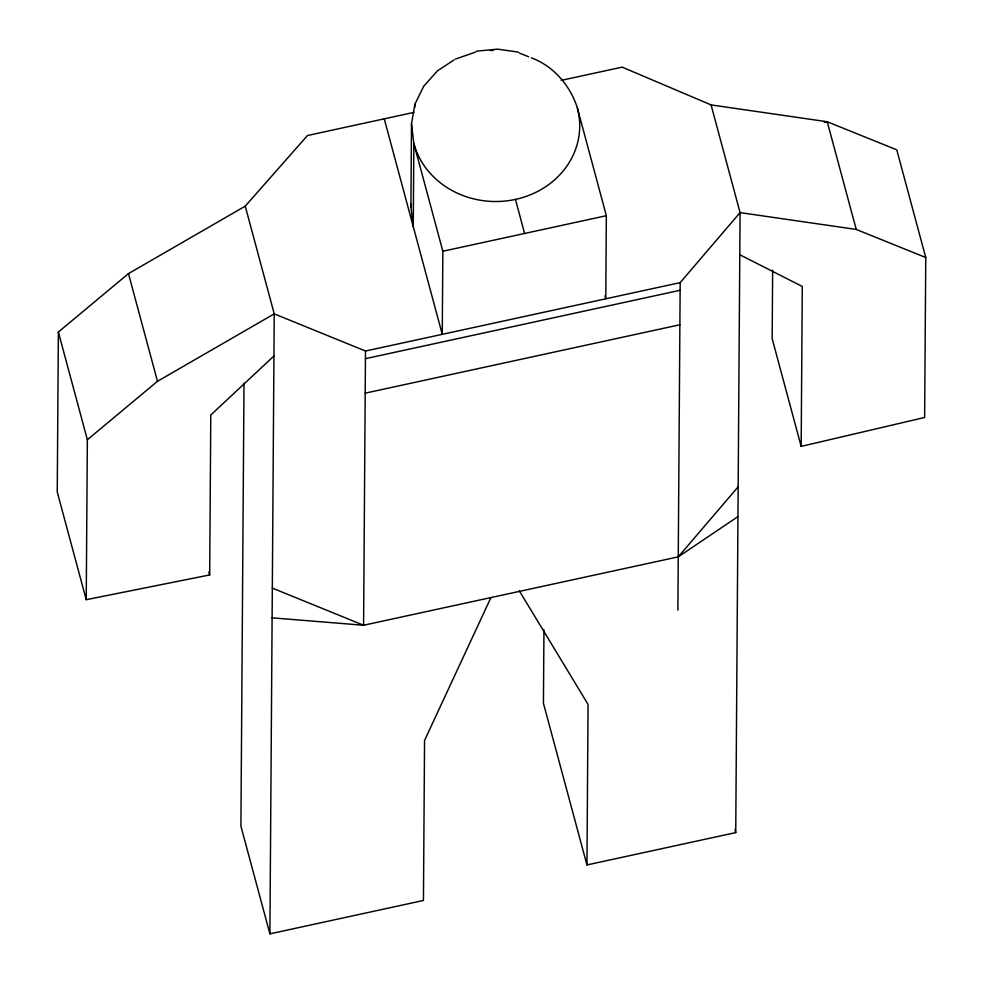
<?xml version="1.0" encoding="UTF-8"?>
<svg xmlns="http://www.w3.org/2000/svg" width="983" height="983" viewBox="0 0 983 983"><rect width="100%" height="100%" fill="white"/><g stroke="black" fill="none" stroke-linecap="round" stroke-linejoin="round"><path stroke-width="1.47" d="M413.978 112.369L307.482 135.519L245.234 206.16L128.478 273.606L58.366 332.045L57.247 491.991L86.234 599.691L209.674 574.944L210.792 414.998L273.938 355.993M86.234 599.691L87.352 439.745L58.366 332.045M244.005 383.186L240.909 826.15L269.907 933.85L423.44 900.477L424.558 740.445L490.861 597.713M269.907 933.85L274.232 313.86L245.234 206.16M87.352 439.745L157.477 381.306L274.232 313.86L365.492 351.017L363.587 625.249L272.107 617.84M411.496 123.809L413.843 143.493L413.265 226.582L410.906 206.909L411.496 123.809L414.875 104.259L423.759 86.172L437.533 70.788L454.011 59.975M414.851 107.282L414.875 104.259M524.603 233.475L515.436 199.414A84.133 75.802 0.4 0 1 413.843 143.493L442.841 251.243L442.264 334.331L384.255 118.832M543.943 629.906L543.439 703.287L586.949 864.942L735.739 832.601L740.076 212.611L711.078 104.911L622.153 67.127L561.158 80.385M586.949 864.942L588.067 704.418L519.27 590.746M531.348 57.837C553.503 66.045 570.312 85.607 577.353 107.958L606.351 215.707L605.774 298.795L604.975 295.846M677.889 610.173L680.175 282.625L740.076 212.611L856.242 229.432L925.753 257.534L924.634 417.48L801.17 446.393L772.171 338.693L772.65 270.141M801.17 446.393L802.288 286.446L739.781 254.744M410.906 206.909L411.435 203.899M272.316 588.08L363.587 625.249L678.258 556.857L738.159 486.831M678.258 556.857L737.95 516.603M455.276 59.14L475.76 52.025M824.258 122.383L827.244 121.745L896.766 149.834L925.753 257.534M442.841 251.243L606.351 215.707M365.492 351.017L680.175 282.625M365.443 358.672L680.113 290.28M365.197 393.163L679.88 324.771M476.558 51.153L497.545 49.15L518.385 52.111M490.308 50.637L493.22 50.354M711.078 104.911L827.244 121.745L856.242 229.432M519.294 53.021L528.67 56.768M734.952 829.652L735.739 832.601M128.478 273.606L157.477 381.306M208.887 571.995L209.674 574.944M577.353 107.958A84.133 75.802 0.4 0 1 515.436 199.414"/></g></svg>
